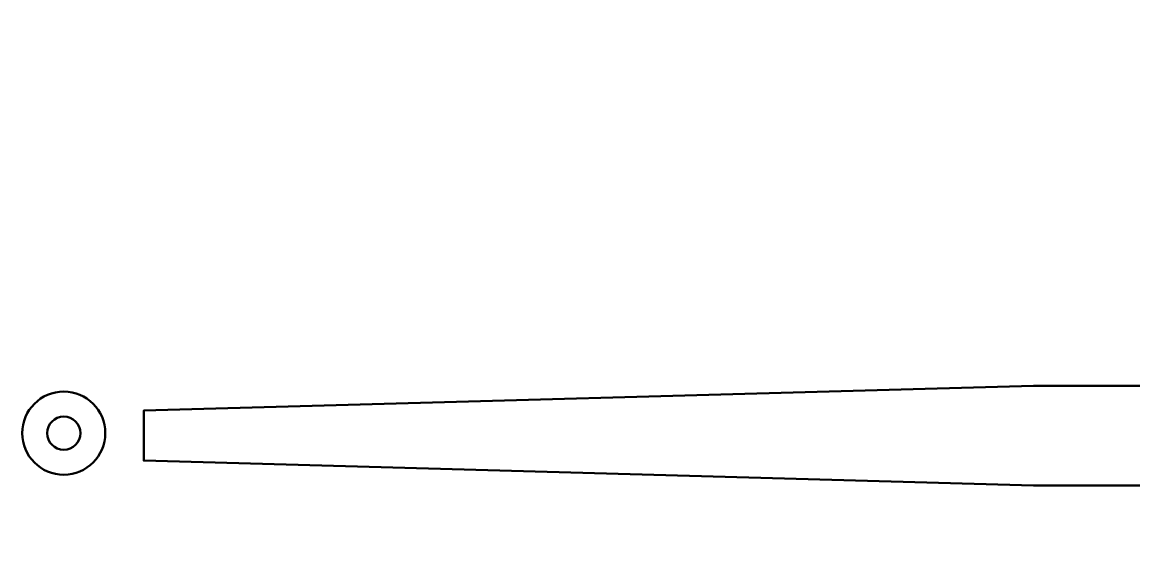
# Model space of a CAD drawing. Header units: inches. Extents: x 1117 to 1992, y -2324 to -585.
# Drawn here: x 1313.5 to 1380.4, y -702.6 to -671 of the extents above; entities that cross this region are included whole.
import ezdxf

# ---------------------------------------------------------------- set-up
doc = ezdxf.new("R2010")
doc.units = ezdxf.units.IN
doc.header["$MEASUREMENT"] = 0
doc.layers.add('Layer 1', color=7, linetype='Continuous')

msp = doc.modelspace()

# ---------------------------------------------------------------- linework, layer by layer
at = {"layer": 'Layer 1', "color": 18, "lineweight": 50, "true_color": 0x010101}
msp.add_lwpolyline([(1420.596, -671.042), (1388.435, -682.031), (1388.434, -690.832), (1383.323, -690.832), (1383.323, -692.89), (1374.323, -692.89), (1320.808, -694.385), (1320.808, -697.385), (1374.323, -698.88), (1383.323, -698.88), (1383.323, -699.879), (1388.433, -699.879), (1388.433, -702.569), (1420.868, -702.568), (1420.868, -688.041), (1423.867, -688.041), (1423.867, -702.568), (1448.867, -702.567), (1448.867, -688.041), (1451.868, -688.041), (1451.868, -702.567), (1456.684, -702.567), (1456.868, -671.042), (1420.596, -671.042)], dxfattribs=at)
for points in [[(1316.001, -693.241), (1314.622, -693.241), (1313.503, -694.36), (1313.503, -695.74), (1313.503, -697.12), (1314.622, -698.239), (1316.001, -698.239), (1317.381, -698.239), (1318.5, -697.12), (1318.5, -695.74), (1318.5, -694.36), (1317.381, -693.241), (1316.001, -693.241)], [(1316.001, -696.74), (1315.45, -696.74), (1315.001, -696.292), (1315.001, -695.74), (1315.001, -695.189), (1315.45, -694.74), (1316.001, -694.74), (1316.553, -694.74), (1317.001, -695.189), (1317.001, -695.74), (1317.001, -696.292), (1316.553, -696.74), (1316.001, -696.74)]]:
    msp.add_open_spline(points, degree=3, knots=[0, 0, 0, 0, 1, 1, 1, 2, 2, 2, 3, 3, 3, 4, 4, 4, 4], dxfattribs=at)

doc.saveas('drawing.dxf')
